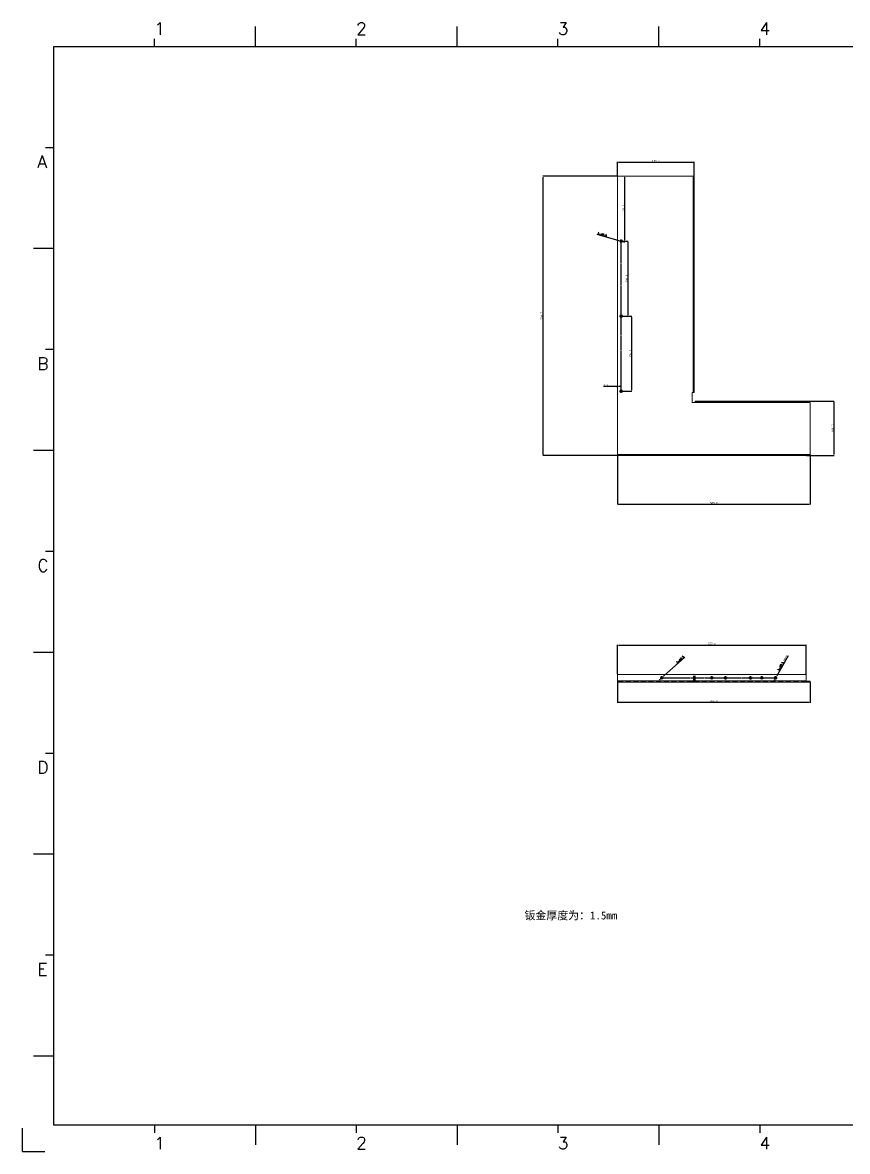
# Model space of a CAD drawing. Extents: x 83 to 30050, y -7164 to 695.
# Drawn here: x 815 to 2464, y -6933 to -4677 of the extents above; entities that cross this region are included whole.
import ezdxf

# ---------------------------------------------------------------- set-up
doc = ezdxf.new("R2010")
doc.units = 0
doc.header["$LTSCALE"] = 8
doc.header["$MEASUREMENT"] = 0
doc.header["$PDSIZE"] = 5
doc.linetypes.add('CENTER', pattern=[2, 1.25, -0.25, 0.25, -0.25])
doc.linetypes.add('HIDDEN', pattern=[1.905, 1.27, -0.635])
doc.layers.get('0').update_dxf_attribs({"linetype": 'CONTINUOUS'})
doc.layers.get('Defpoints').update_dxf_attribs({"linetype": 'CONTINUOUS'})
doc.layers.add('41', color=3, linetype='CONTINUOUS')
doc.layers.add('dim', color=82, linetype='CONTINUOUS', lineweight=9)
doc.styles.add('SIMPLEX', font='SIMPLEX')
doc.styles.get("Standard").update_dxf_attribs({"font": '', "height": 4})
doc.styles.get('Standard').set_extended_font_data('SimSun')
doc.dimstyles.new('ISO-25', dxfattribs={"dimtxt": 6, "dimasz": 2.5, "dimexe": 1.25, "dimexo": 0.625, "dimtad": 1, "dimdec": 1, "dimzin": 1, "dimdsep": 46, "dimtxsty": 'Standard', "dimcen": 2.5, "dimadec": 0, "dimazin": 0, "dimtm": 1e-09, "dimtfac": 1, "dimtdec": 1, "dimtmove": 0, "dimatfit": 3, "dimfxl": 1, "dimtolj": 1, "dimtzin": 0, "dimarcsym": 0})

# ---------------------------------------------------------------- blocks, each defined once
blk = doc.blocks.new('A$C0BB32EA6')
at = {"layer": '41'}
for p, q in [((90.21, 427.84), (90.21, 435.66)), ((168.4, 427.84), (168.4, 435.66)), ((168.4, 427.84), (168.4, 435.66)), ((168.4, 427.84), (168.4, 435.66)), ((246.58, 427.84), (246.58, 435.66)), ((246.58, 427.84), (246.58, 435.66)), ((51.11, 427.84), (51.11, 430.97)), ((129.3, 427.84), (129.3, 430.97)), ((129.3, 427.84), (129.3, 430.97)), ((129.3, 427.84), (129.3, 430.97)), ((207.49, 427.84), (207.49, 430.97)), ((207.49, 427.84), (207.49, 430.97)), ((285.68, 427.84), (285.68, 430.97)), ((615.63, 427.84), (12.02, 427.84)), ((12.02, 427.84), (12.02, 10.32)), ((12.02, 388.75), (8.89, 388.75)), ((12.02, 349.66), (4.2, 349.66)), ((12.02, 310.56), (8.89, 310.56)), ((12.02, 271.47), (4.2, 271.47)), ((12.02, 232.37), (8.89, 232.37)), ((12.02, 193.28), (4.2, 193.28)), ((12.02, 154.18), (8.89, 154.18)), ((12.02, 115.09), (4.2, 115.09)), ((12.02, 76), (8.89, 76)), ((12.02, 36.9), (4.2, 36.9)), ((12.02, 10.32), (615.63, 10.32)), ((51.11, 10.32), (51.11, 7.19)), ((90.21, 10.32), (90.21, 2.5)), ((129.3, 10.32), (129.3, 7.19)), ((168.4, 10.32), (168.4, 2.5)), ((207.49, 10.32), (207.49, 7.19)), ((246.58, 10.32), (246.58, 2.5)), ((285.68, 10.32), (285.68, 7.19))]:
    blk.add_line(p, q, dxfattribs=at)
at = {"layer": '41', "linetype": 'Continuous'}
for q in [(0, 8.98), (8.64, 0)]:
    blk.add_line((0, 0), q, dxfattribs=at)
at = {"layer": '41', "style": 'SIMPLEX'}
for s, height, p in [('1', 4.69, (51.11, 432.54)), ('2', 4.69, (129.3, 432.54)), ('3', 4.69, (207.49, 432.54)), ('4', 4.69, (285.68, 432.54)), ('A', 4.75, (5.76, 380.93)), ('B', 4.75, (5.76, 302.74)), ('C', 4.75, (5.76, 224.55)), ('D', 4.75, (5.76, 146.37)), ('E', 4.75, (5.76, 68.18)), ('1', 4.69, (51.11, 0.87)), ('2', 4.69, (129.3, 0.87)), ('3', 4.69, (207.49, 0.87)), ('4', 4.69, (285.68, 0.87))]:
    blk.add_text(s, height=height, dxfattribs=at).set_placement(p)
at = {"layer": '41', "linetype": 'Continuous'}
for tag, p in [('材质', (457.07, 73.08)), ('代号', (522.6, 73.29)), ('表面处理', (452.44, 54.13)), ('审核', (523.65, 54.34)), ('名称', (585.81, 54.97)), ('数量', (457.5, 33.7)), ('设计', (523.23, 34.13)), ('件号', (586.65, 33.91)), ('比例', (457.5, 17.28)), ('版本', (587.08, 16.23))]:
    blk.add_attdef(tag, p, '', height=4, dxfattribs=at)
blk = doc.blocks.new('*D1416')
at = {"layer": 'Defpoints', "color": 0}
for p in [(2004.6, -4983.7), (1855.5, -5542.3), (2004.6, -5542.3)]:
    blk.add_point(p, dxfattribs=at)
at = {"layer": 'dim', "color": 0, "lineweight": -2}
for p, q in [((2004.1, -4983.7), (1855, -4983.7)), ((1855.5, -4985.7), (1855.5, -5540.3)), ((2004.1, -5542.3), (1855, -5542.3))]:
    blk.add_line(p, q, dxfattribs=at)
at = {"layer": 'dim', "color": 0}
for points in [[(1855.2, -4985.7), (1855.9, -4985.7), (1855.5, -4983.7)], [(1855.2, -5540.3), (1855.9, -5540.3), (1855.5, -5542.3)]]:
    blk.add_solid(points, dxfattribs=at)
at = {"layer": 'dim', "color": 0, "insert": (1853, -5263), "char_height": 4, "attachment_point": 5, "rotation": 90}
blk.add_mtext('\\A1;558.7', dxfattribs=at)
blk = doc.blocks.new('*D1417')
at = {"layer": 'Defpoints', "color": 0}
for p in [(2004.6, -5542.3), (2389.6, -5540.1), (2389.6, -5639.5)]:
    blk.add_point(p, dxfattribs=at)
at = {"layer": 'dim', "color": 0, "lineweight": -2}
for p, q in [((2004.6, -5542.8), (2004.6, -5640)), ((2389.6, -5540.6), (2389.6, -5640)), ((2006.6, -5639.5), (2387.6, -5639.5))]:
    blk.add_line(p, q, dxfattribs=at)
at = {"layer": 'dim', "color": 0}
for points in [[(2006.6, -5639.2), (2006.6, -5639.8), (2004.6, -5639.5)], [(2387.6, -5639.2), (2387.6, -5639.8), (2389.6, -5639.5)]]:
    blk.add_solid(points, dxfattribs=at)
at = {"layer": 'dim', "color": 0, "insert": (2197.1, -5637), "char_height": 4, "attachment_point": 5}
blk.add_mtext('\\A1;385.0', dxfattribs=at)
blk = doc.blocks.new('*D1418')
at = {"layer": 'Defpoints', "color": 0}
for p in [(2381.6, -5433.8), (2381.6, -5542.3), (2437.3, -5542.3)]:
    blk.add_point(p, dxfattribs=at)
at = {"layer": 'dim', "color": 0, "lineweight": -2}
for p, q in [((2382.1, -5433.8), (2437.8, -5433.8)), ((2437.3, -5435.8), (2437.3, -5540.3)), ((2382.1, -5542.3), (2437.8, -5542.3))]:
    blk.add_line(p, q, dxfattribs=at)
at = {"layer": 'dim', "color": 0}
for points in [[(2437, -5435.8), (2437.6, -5435.8), (2437.3, -5433.8)], [(2437, -5540.3), (2437.6, -5540.3), (2437.3, -5542.3)]]:
    blk.add_solid(points, dxfattribs=at)
at = {"layer": 'dim', "color": 0, "insert": (2434.8, -5488.1), "char_height": 4, "attachment_point": 5, "rotation": 90}
blk.add_mtext('\\A1;108.5', dxfattribs=at)
blk = doc.blocks.new('*D1419')
at = {"layer": 'Defpoints', "color": 0}
for p in [(2158, -4956.1), (2004.6, -4983.7), (2158, -4985.7)]:
    blk.add_point(p, dxfattribs=at)
at = {"layer": 'dim', "color": 0, "lineweight": -2}
for p, q in [((2004.6, -4983.2), (2004.6, -4955.6)), ((2006.6, -4956.1), (2156, -4956.1)), ((2158, -4985.2), (2158, -4955.6))]:
    blk.add_line(p, q, dxfattribs=at)
at = {"layer": 'dim', "color": 0}
for points in [[(2006.6, -4955.8), (2006.6, -4956.5), (2004.6, -4956.1)], [(2156, -4955.8), (2156, -4956.5), (2158, -4956.1)]]:
    blk.add_solid(points, dxfattribs=at)
at = {"layer": 'dim', "color": 0, "insert": (2081.3, -4953.6), "char_height": 4, "attachment_point": 5}
blk.add_mtext('\\A1;153.4', dxfattribs=at)
blk = doc.blocks.new('*D1420')
at = {"layer": 'Defpoints', "color": 0}
for p in [(2019.3, -4983.7), (2019.3, -4983.7), (2011.8, -5113.7)]:
    blk.add_point(p, dxfattribs=at)
at = {"layer": 'dim', "color": 0, "lineweight": -2}
for p, q in [((2019.3, -5111.7), (2019.3, -4985.7)), ((2012.3, -5113.7), (2019.8, -5113.7))]:
    blk.add_line(p, q, dxfattribs=at)
at = {"layer": 'dim', "color": 0}
for points in [[(2019, -4985.7), (2019.6, -4985.7), (2019.3, -4983.7)], [(2019, -5111.7), (2019.6, -5111.7), (2019.3, -5113.7)]]:
    blk.add_solid(points, dxfattribs=at)
at = {"layer": 'dim', "color": 0, "insert": (2016.8, -5048.7), "char_height": 4, "attachment_point": 5, "rotation": 90}
blk.add_mtext('\\A1;130.1', dxfattribs=at)
blk = doc.blocks.new('*D1421')
at = {"layer": 'Defpoints', "color": 0}
for p in [(2011.8, -5113.7), (2011.8, -5263.7), (2025, -5263.7)]:
    blk.add_point(p, dxfattribs=at)
at = {"layer": 'dim', "color": 0, "lineweight": -2}
for p, q in [((2012.3, -5113.7), (2025.5, -5113.7)), ((2025, -5115.7), (2025, -5261.7)), ((2012.3, -5263.7), (2025.5, -5263.7))]:
    blk.add_line(p, q, dxfattribs=at)
at = {"layer": 'dim', "color": 0}
for points in [[(2024.7, -5115.7), (2025.4, -5115.7), (2025, -5113.7)], [(2024.7, -5261.7), (2025.4, -5261.7), (2025, -5263.7)]]:
    blk.add_solid(points, dxfattribs=at)
at = {"layer": 'dim', "color": 0, "insert": (2022.5, -5188.7), "char_height": 4, "attachment_point": 5, "rotation": 90}
blk.add_mtext('\\A1;150.0', dxfattribs=at)
blk = doc.blocks.new('*D1422')
at = {"layer": 'Defpoints', "color": 0}
for p in [(2011.8, -5263.7), (2011.8, -5413.7), (2032.8, -5413.7)]:
    blk.add_point(p, dxfattribs=at)
at = {"layer": 'dim', "color": 0, "lineweight": -2}
for p, q in [((2012.3, -5263.7), (2033.3, -5263.7)), ((2032.8, -5265.7), (2032.8, -5411.7)), ((2012.3, -5413.7), (2033.3, -5413.7))]:
    blk.add_line(p, q, dxfattribs=at)
at = {"layer": 'dim', "color": 0}
for points in [[(2032.5, -5265.7), (2033.1, -5265.7), (2032.8, -5263.7)], [(2032.5, -5411.7), (2033.1, -5411.7), (2032.8, -5413.7)]]:
    blk.add_solid(points, dxfattribs=at)
at = {"layer": 'dim', "color": 0, "insert": (2030.3, -5338.7), "char_height": 4, "attachment_point": 5, "rotation": 90}
blk.add_mtext('\\A1;150.0', dxfattribs=at)
blk = doc.blocks.new('*D1423')
at = {"layer": 'Defpoints', "color": 0}
for p in [(2004.6, -5404.4), (2004.6, -5406.9), (2011.8, -5406.9)]:
    blk.add_point(p, dxfattribs=at)
at = {"layer": 'dim', "color": 0, "lineweight": -2}
for p, q in [((2004.6, -5404.4), (1976.5, -5404.4)), ((2004.6, -5406.4), (2004.6, -5403.9)), ((2009.8, -5404.4), (2006.6, -5404.4)), ((2011.8, -5406.4), (2011.8, -5403.9))]:
    blk.add_line(p, q, dxfattribs=at)
at = {"layer": 'dim', "color": 0}
for points in [[(2006.6, -5404), (2006.6, -5404.7), (2004.6, -5404.4)], [(2009.8, -5404), (2009.8, -5404.7), (2011.8, -5404.4)]]:
    blk.add_solid(points, dxfattribs=at)
at = {"layer": 'dim', "color": 0, "insert": (1980.9, -5401.9), "char_height": 4, "attachment_point": 5}
blk.add_mtext('\\A1;7.2', dxfattribs=at)
blk = doc.blocks.new('*D1424')
at = {"layer": 'Defpoints', "color": 0}
for p in [(2009.1, -5113), (2014.4, -5114.5)]:
    blk.add_point(p, dxfattribs=at)
at = {"layer": 'dim', "color": 0, "lineweight": -2}
for p, q in [((1962.9, -5099.9), (2007.2, -5112.4)), ((2014.4, -5114.5), (2009.1, -5113)), ((2016.3, -5115), (2018.3, -5115.6))]:
    blk.add_line(p, q, dxfattribs=at)
at = {"layer": 'dim', "color": 0}
for points in [[(2007.3, -5112.1), (2007.1, -5112.8), (2009.1, -5113)], [(2016.4, -5114.7), (2016.2, -5115.4), (2014.4, -5114.5)]]:
    blk.add_solid(points, dxfattribs=at)
at = {"layer": 'dim', "color": 0, "insert": (1973.7, -5100.3), "char_height": 4, "attachment_point": 5, "rotation": 344.1656}
blk.add_mtext('\\A1;{\\Ftxt,bigfont|c134;3-∅5.5}', dxfattribs=at)
blk = doc.blocks.new('*D1434')
at = {"layer": 'Defpoints', "color": 0}
for p in [(2381.6, -5920.9), (2004.6, -5980), (2381.6, -5980)]:
    blk.add_point(p, dxfattribs=at)
at = {"layer": 'dim', "color": 0, "lineweight": -2}
for p, q in [((2004.6, -5979.5), (2004.6, -5920.4)), ((2006.6, -5920.9), (2379.6, -5920.9)), ((2381.6, -5979.5), (2381.6, -5920.4))]:
    blk.add_line(p, q, dxfattribs=at)
at = {"layer": 'dim', "color": 0}
for points in [[(2006.6, -5920.5), (2006.6, -5921.2), (2004.6, -5920.9)], [(2379.6, -5920.5), (2379.6, -5921.2), (2381.6, -5920.9)]]:
    blk.add_solid(points, dxfattribs=at)
at = {"layer": 'dim', "color": 0, "insert": (2193.1, -5918.4), "char_height": 4, "attachment_point": 5}
blk.add_mtext('\\A1;377.0', dxfattribs=at)
blk = doc.blocks.new('*D1435')
at = {"layer": 'Defpoints', "color": 0}
for p in [(2004.6, -5995), (2389.6, -5995), (2004.6, -6035.7)]:
    blk.add_point(p, dxfattribs=at)
at = {"layer": 'dim', "color": 0, "lineweight": -2}
for p, q in [((2004.6, -5995.5), (2004.6, -6036.2)), ((2389.6, -5995.5), (2389.6, -6036.2)), ((2387.6, -6035.7), (2006.6, -6035.7))]:
    blk.add_line(p, q, dxfattribs=at)
at = {"layer": 'dim', "color": 0}
for points in [[(2006.6, -6035.3), (2006.6, -6036), (2004.6, -6035.7)], [(2387.6, -6035.3), (2387.6, -6036), (2389.6, -6035.7)]]:
    blk.add_solid(points, dxfattribs=at)
at = {"layer": 'dim', "color": 0, "insert": (2197.1, -6033.2), "char_height": 4, "attachment_point": 5}
blk.add_mtext('\\A1;385.0', dxfattribs=at)
blk = doc.blocks.new('*D1436')
at = {"layer": 'Defpoints', "color": 0}
for p in [(2319.2, -5988.7), (2322, -5984)]:
    blk.add_point(p, dxfattribs=at)
at = {"layer": 'dim', "color": 0, "lineweight": -2}
for p, q in [((2345.8, -5942.5), (2322.9, -5982.2)), ((2318.2, -5990.5), (2317.2, -5992.2)), ((2319.2, -5988.7), (2322, -5984))]:
    blk.add_line(p, q, dxfattribs=at)
at = {"layer": 'dim', "color": 0}
for points in [[(2317.9, -5990.3), (2318.5, -5990.6), (2319.2, -5988.7)], [(2322.7, -5982.1), (2323.2, -5982.4), (2322, -5984)]]:
    blk.add_solid(points, dxfattribs=at)
at = {"layer": 'dim', "color": 0, "insert": (2334.5, -5957), "char_height": 4, "attachment_point": 5, "rotation": 60.0868}
blk.add_mtext('\\A1;{\\Ftxt,bigfont|c134;3-∅5.5} BACK', dxfattribs=at)
blk = doc.blocks.new('*D1437')
at = {"layer": 'Defpoints', "color": 0}
for p in [(2091, -5988.2), (2095.1, -5984.5)]:
    blk.add_point(p, dxfattribs=at)
at = {"layer": 'dim', "color": 0, "lineweight": -2}
for p, q in [((2139.3, -5945.2), (2096.6, -5983.2)), ((2089.5, -5989.5), (2088, -5990.8)), ((2091, -5988.2), (2095.1, -5984.5))]:
    blk.add_line(p, q, dxfattribs=at)
at = {"layer": 'dim', "color": 0}
for points in [[(2089.3, -5989.2), (2089.8, -5989.7), (2091, -5988.2)], [(2096.4, -5982.9), (2096.8, -5983.4), (2095.1, -5984.5)]]:
    blk.add_solid(points, dxfattribs=at)
at = {"layer": 'dim', "color": 0, "insert": (2129.8, -5950.3), "char_height": 4, "attachment_point": 5, "rotation": 41.6822}
blk.add_mtext('\\A1;{\\Ftxt,bigfont|c134;3-∅5.5}', dxfattribs=at)

msp = doc.modelspace()

# ---------------------------------------------------------------- linework, layer by layer
at = {"color": 7, "linetype": 'Continuous', "lineweight": 15}
for p, q in [((2004.579, -5540.095), (2004.579, -4983.658)), ((2004.579, -4983.658), (2155.742, -4983.658)), ((2155.742, -4983.658), (2155.742, -4985.658)), ((2155.742, -4985.658), (2155.742, -5416.068)), ((2156.479, -4985.658), (2155.742, -4985.658)), ((2157.979, -4985.658), (2156.479, -4985.658)), ((2156.479, -5416.068), (2156.479, -4985.658)), ((2157.979, -5416.068), (2157.979, -4985.658)), ((2154.001, -5416.068), (2155.742, -5416.068)), ((2154.001, -5436.068), (2154.001, -5416.068)), ((2154.001, -5436.068), (2159.579, -5436.068)), ((2155.742, -5416.068), (2156.479, -5416.068)), ((2157.979, -5416.068), (2156.479, -5416.068)), ((2159.579, -5433.832), (2381.579, -5433.832)), ((2159.579, -5433.832), (2159.579, -5435.332)), ((2159.579, -5435.332), (2381.579, -5435.332)), ((2159.579, -5435.332), (2159.579, -5436.068)), ((2159.579, -5436.068), (2381.579, -5436.068)), ((2381.579, -5433.832), (2381.579, -5435.332)), ((2381.579, -5435.332), (2381.579, -5436.068)), ((2381.579, -5436.068), (2389.579, -5436.068)), ((2389.579, -5540.095), (2389.579, -5436.068)), ((2004.579, -5540.095), (2004.579, -5540.832)), ((2381.579, -5540.095), (2004.579, -5540.095)), ((2004.579, -5542.332), (2004.579, -5540.832)), ((2004.579, -5540.832), (2381.579, -5540.832)), ((2004.579, -5542.332), (2381.579, -5542.332)), ((2381.579, -5540.832), (2381.579, -5540.095)), ((2389.579, -5540.095), (2381.579, -5540.095)), ((2381.579, -5540.832), (2381.579, -5542.332)), ((2004.579, -5979.953), (2381.579, -5979.953)), ((2004.579, -5992.716), (2004.579, -5979.953)), ((2004.579, -5992.716), (2381.579, -5992.716)), ((2004.579, -5994.953), (2004.579, -5992.716)), ((2381.579, -5994.953), (2004.579, -5994.953)), ((2381.579, -5979.953), (2381.579, -5992.716)), ((2381.579, -5992.716), (2381.579, -5994.953)), ((2389.579, -5993.453), (2381.579, -5993.453)), ((2389.579, -5994.953), (2381.579, -5994.953)), ((2389.579, -5993.453), (2389.579, -5994.953))]:
    msp.add_line(p, q, dxfattribs=at)
at = {"color": 7, "linetype": 'HIDDEN', "lineweight": 0}
for p, q in [((2157.979, -5077.113), (2156.479, -5077.113)), ((2156.479, -5082.613), (2157.979, -5082.613)), ((2157.979, -5197.113), (2156.479, -5197.113)), ((2156.479, -5202.613), (2157.979, -5202.613)), ((2157.979, -5317.113), (2156.479, -5317.113)), ((2156.479, -5322.613), (2157.979, -5322.613)), ((2217.829, -5433.832), (2217.829, -5435.332)), ((2223.329, -5435.332), (2223.329, -5433.832)), ((2267.829, -5433.832), (2267.829, -5435.332)), ((2273.329, -5435.332), (2273.329, -5433.832)), ((2317.829, -5433.832), (2317.829, -5435.332)), ((2323.329, -5435.332), (2323.329, -5433.832)), ((2090.329, -5540.832), (2090.329, -5542.332)), ((2095.829, -5542.332), (2095.829, -5540.832)), ((2190.329, -5540.832), (2190.329, -5542.332)), ((2195.829, -5542.332), (2195.829, -5540.832)), ((2290.329, -5540.832), (2290.329, -5542.332)), ((2295.829, -5542.332), (2295.829, -5540.832)), ((2381.579, -5993.453), (2004.579, -5993.453)), ((2009.013, -5993.453), (2009.013, -5994.953)), ((2014.513, -5994.953), (2014.513, -5993.453)), ((2154.001, -5994.953), (2154.001, -5993.453)), ((2155.742, -5993.453), (2155.742, -5994.953)), ((2156.479, -5992.716), (2156.479, -5979.953)), ((2157.979, -5983.585), (2156.479, -5983.585)), ((2156.479, -5989.085), (2157.979, -5989.085)), ((2157.979, -5992.716), (2157.979, -5979.953)), ((2159.579, -5992.716), (2159.579, -5979.953)), ((2159.579, -5992.716), (2159.579, -5993.453)), ((2159.579, -5993.453), (2159.579, -5994.953))]:
    msp.add_line(p, q, dxfattribs=at)
at = {"color": 1, "linetype": 'CENTER', "ltscale": 0.34925}
for p, q in [((2008.738, -5113.743), (2014.788, -5113.743)), ((2011.763, -5413.743), (2011.763, -5110.718)), ((2008.738, -5263.743), (2014.788, -5263.743)), ((2011.763, -5266.768), (2011.763, -5260.718)), ((2008.738, -5413.743), (2014.788, -5413.743)), ((2011.763, -5416.768), (2011.763, -5410.718)), ((2090.054, -5986.335), (2320.579, -5986.335)), ((2093.079, -5989.36), (2093.079, -5983.31)), ((2190.054, -5986.335), (2196.104, -5986.335)), ((2193.079, -5989.36), (2193.079, -5983.31)), ((2217.554, -5986.335), (2223.604, -5986.335)), ((2220.579, -5989.36), (2220.579, -5983.31)), ((2267.554, -5986.335), (2273.604, -5986.335)), ((2270.579, -5989.36), (2270.579, -5983.31)), ((2290.054, -5986.335), (2296.104, -5986.335)), ((2293.079, -5989.36), (2293.079, -5983.31)), ((2317.554, -5986.335), (2323.604, -5986.335)), ((2320.579, -5989.36), (2320.579, -5983.31))]:
    msp.add_line(p, q, dxfattribs=at)
at = {"color": 7, "linetype": 'Continuous', "lineweight": 15}
for centre in [(2011.763, -5113.743), (2011.763, -5263.743), (2011.763, -5413.743), (2093.079, -5986.335), (2193.079, -5986.335), (2293.079, -5986.335)]:
    msp.add_circle(centre, 2.75, dxfattribs=at)
at = {"color": 7, "linetype": 'HIDDEN', "lineweight": 0}
for centre in [(2220.579, -5986.335), (2270.579, -5986.335), (2320.579, -5986.335)]:
    msp.add_circle(centre, 2.75, dxfattribs=at)
for radius in [2.237, 0.737]:
    msp.add_arc((2155.742, -5992.716), radius, 270, 0, dxfattribs=at)

# ---------------------------------------------------------------- block references
at = {"layer": '41', "linetype": 'Continuous', "xscale": 5.15978035199953, "yscale": 5.159780351999416, "zscale": 5.159780352000002}
msp.add_blockref('A$C0BB32EA6', (814.895, -6932.966), dxfattribs=at)

# ---------------------------------------------------------------- texts
at = {"layer": '41', "linetype": 'Continuous', "insert": (1818.589, -6453.423), "char_height": 16, "width": 209.93698, "attachment_point": 1}
msp.add_mtext('钣金厚度为：1.5mm', dxfattribs=at)

# ---------------------------------------------------------------- dimensions: what is measured, and where the dimension line sits
at = {"layer": 'dim'}
for base, p1, p2, override, picture, middle in [((2157.979, -4956.121), (2004.579, -4983.658), (2157.979, -4985.658), {"dimtxt": 2.5, "dimasz": 2, "dimexe": 0.49975, "dimexo": 0.49975, "dimgap": 0.49975}, '*D1419', (2081.279, -4953.621)), ((2389.579, -5639.489), (2004.579, -5542.332), (2389.579, -5540.095), {"dimtxt": 10, "dimasz": 2, "dimexe": 0.49975, "dimexo": 0.49975, "dimgap": 0.49975}, '*D1417', (2197.079, -5636.989)), ((2381.579, -5920.854), (2004.579, -5979.953), (2381.579, -5979.953), {"dimtxt": 2.5, "dimasz": 2, "dimexe": 0.49975, "dimexo": 0.49975, "dimgap": 0.49975}, '*D1434', (2193.079, -5918.354)), ((2004.579, -6035.68), (2389.579, -5994.953), (2004.579, -5994.953), {"dimtxt": 2.5, "dimasz": 2, "dimexe": 0.49975, "dimexo": 0.49975, "dimgap": 0.49975}, '*D1435', (2197.079, -6033.18))]:
    dim = msp.add_linear_dim(base=base, p1=p1, p2=p2, dimstyle='ISO-25', override=override, dxfattribs=at)
    dim.commit()
    dim.dimension.update_dxf_attribs({"geometry": picture, "text_midpoint": middle})
for base, p1, p2, override, picture, middle in [((1855.542, -5542.332), (2004.579, -4983.658), (2004.579, -5542.332), {"dimtxt": 2.5, "dimasz": 2, "dimexe": 0.49975, "dimexo": 0.49975, "dimgap": 0.49975}, '*D1416', (1853.042, -5262.995)), ((2019.313, -4983.658), (2011.763, -5113.743), (2019.313, -4983.658), {"dimtxt": 2.5, "dimasz": 2, "dimexe": 0.49975, "dimexo": 0.49975, "dimgap": 0.49975}, '*D1420', (2016.813, -5048.701)), ((2025.048, -5263.743), (2011.763, -5113.743), (2011.763, -5263.743), {"dimtxt": 2.5, "dimasz": 2, "dimexe": 0.49975, "dimexo": 0.49975, "dimgap": 0.49975}, '*D1421', (2022.549, -5188.743)), ((2032.812, -5413.743), (2011.763, -5263.743), (2011.763, -5413.743), {"dimtxt": 5, "dimasz": 2, "dimexe": 0.49975, "dimexo": 0.49975, "dimgap": 0.49975}, '*D1422', (2030.312, -5338.743)), ((2437.316, -5542.332), (2381.579, -5433.832), (2381.579, -5542.332), {"dimtxt": 2.5, "dimasz": 2, "dimexe": 0.49975, "dimexo": 0.49975, "dimgap": 0.49975}, '*D1418', (2434.816, -5488.082))]:
    dim = msp.add_linear_dim(base=base, p1=p1, p2=p2, angle=90, dimstyle='ISO-25', override=override, dxfattribs=at)
    dim.commit()
    dim.dimension.update_dxf_attribs({"geometry": picture, "text_midpoint": middle})
for p1, p2, text, picture, middle in [((2014.409, -5114.494), (2009.118, -5112.993), '{\\Ftxt,bigfont|c134;3-<>}', '*D1424', (1973.012, -5102.753)), ((2091.025, -5988.163), (2095.133, -5984.506), '{\\Ftxt,bigfont|c134;3-<>}', '*D1437', (2131.48, -5952.142)), ((2319.207, -5988.718), (2321.95, -5983.951), '{\\Ftxt,bigfont|c134;3-<>} BACK', '*D1436', (2336.72, -5958.28))]:
    dim = msp.add_diameter_dim_2p(p1=p1, p2=p2, text=text, dimstyle='ISO-25', override={"dimtxt": 2.5, "dimasz": 2, "dimexe": 0.49975, "dimexo": 0.49975, "dimgap": 0.49975}, dxfattribs=at)
    dim.commit()
    dim.dimension.update_dxf_attribs({"geometry": picture, "text_midpoint": middle, "dimtype": 163})
dim = msp.add_linear_dim(base=(2004.579, -5404.356), p1=(2011.763, -5406.855), p2=(2004.579, -5406.855), dimstyle='ISO-25', override={"dimtxt": 2.5, "dimasz": 2, "dimexe": 0.49975, "dimexo": 0.49975, "dimgap": 0.49975}, dxfattribs=at)
dim.commit()
dim.dimension.update_dxf_attribs({"geometry": '*D1423', "text_midpoint": (1980.941, -5404.356), "dimtype": 160})

doc.saveas('drawing.dxf')
